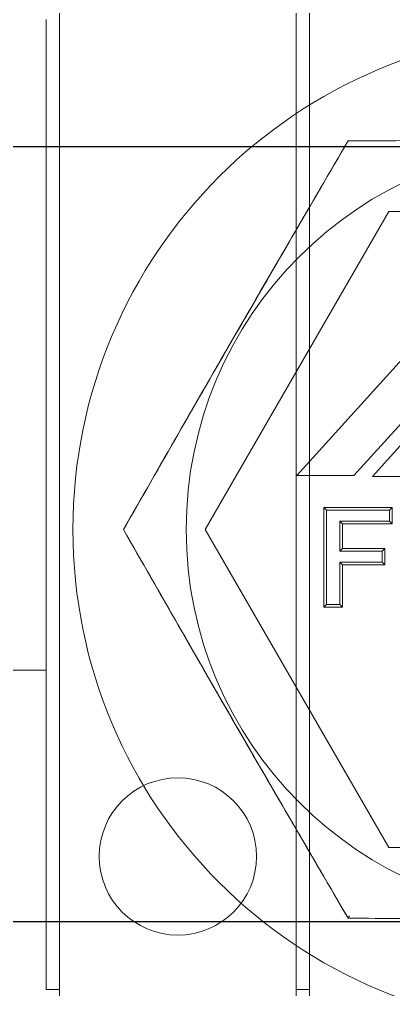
# Model space of a CAD drawing. Header units: inches. Extents: x -456 to 658, y -232 to 0.
# Drawn here: x -47.853 to -47.524, y -29.655 to -28.801 of the extents above; entities that cross this region are included whole.
import ezdxf

# ---------------------------------------------------------------- set-up
doc = ezdxf.new("R2010")
doc.units = ezdxf.units.IN
doc.header["$MEASUREMENT"] = 0

# ---------------------------------------------------------------- blocks, each defined once
blk = doc.blocks.new('A$C5CFD0E4D')
at = {"color": 0, "linetype": 'Continuous', "lineweight": 0}
for p, q in [((-0.16844, 0.66675), (-0.16852, 0.66689)), ((-0.27568, 0.375), (-0.13784, 0.61375)), ((-0.13784, 0.61375), (0.13784, 0.61375)), ((-0.15028, 0.41495), (-0.01956, 0.55958)), ((-0.20703, 0.41554), (-0.10645, 0.52682)), ((-0.06358, 0.52682), (-0.16416, 0.41554)), ((-0.16416, 0.41554), (-0.20703, 0.41554)), ((-0.10481, 0.41495), (-0.15028, 0.41495)), ((-0.18666, 0.39153), (-0.13548, 0.39153)), ((-0.18666, 0.31675), (-0.18666, 0.39153)), ((-0.18466, 0.38953), (-0.18666, 0.39153)), ((-0.13748, 0.38953), (-0.18466, 0.38953)), ((-0.18466, 0.38953), (-0.18466, 0.31875)), ((-0.13748, 0.38953), (-0.13548, 0.39153)), ((-0.13748, 0.38136), (-0.13748, 0.38953)), ((-0.13548, 0.39153), (-0.13548, 0.37936)), ((-0.17468, 0.38136), (-0.13748, 0.38136)), ((-0.17468, 0.35868), (-0.17468, 0.38136)), ((-0.17268, 0.37936), (-0.17468, 0.38136)), ((-0.13548, 0.37936), (-0.17268, 0.37936)), ((-0.17268, 0.37936), (-0.17268, 0.36068)), ((-0.13548, 0.37936), (-0.13748, 0.38136)), ((-0.13784, 0.13625), (-0.27568, 0.375)), ((-0.17268, 0.36068), (-0.17468, 0.35868)), ((-0.14292, 0.35868), (-0.17468, 0.35868)), ((-0.17268, 0.36068), (-0.14092, 0.36068)), ((-0.14092, 0.36068), (-0.14292, 0.35868)), ((-0.14292, 0.35051), (-0.14292, 0.35868)), ((-0.14092, 0.36068), (-0.14092, 0.34851)), ((-0.17468, 0.31875), (-0.17468, 0.35051)), ((-0.17468, 0.35051), (-0.17268, 0.34851)), ((-0.17468, 0.35051), (-0.14292, 0.35051)), ((-0.14092, 0.34851), (-0.14292, 0.35051)), ((-0.17268, 0.34851), (-0.17268, 0.31675)), ((-0.14092, 0.34851), (-0.17268, 0.34851)), ((-0.18466, 0.31875), (-0.18666, 0.31675)), ((-0.17268, 0.31675), (-0.18666, 0.31675)), ((-0.18466, 0.31875), (-0.17468, 0.31875)), ((-0.17468, 0.31875), (-0.17268, 0.31675)), ((0.13784, 0.13625), (-0.13784, 0.13625)), ((-0.16852, 0.08311), (-0.16844, 0.08325))]:
    blk.add_line(p, q, dxfattribs=at)
for radius in [0.375, 0.29]:
    blk.add_arc((0, 0.375), radius, 90, 270, dxfattribs=at)
blk.add_ellipse((-0.17236, 0.07646), major_axis=(-0.00971, -0.01682), ratio=0.000009, start_param=4.189479, end_param=4.297269, dxfattribs=at)
for points, knots in [([(-0.33704, 0.375), (-0.30985, 0.42262), (-0.28202, 0.4713), (-0.25348, 0.52073), (-0.22494, 0.57017), (-0.19613, 0.6196), (-0.16852, 0.66689)], [0, 0, 0, 0, 0.5, 0.5, 0.5, 1, 1, 1, 1]), ([(-0.33704, 0.375), (-0.32364, 0.39847), (-0.31008, 0.42221), (-0.29635, 0.44617), (-0.28224, 0.4708), (-0.26795, 0.49567), (-0.25348, 0.52073), (-0.23898, 0.54584), (-0.22434, 0.57108), (-0.2099, 0.59591), (-0.1959, 0.61997), (-0.18211, 0.64361), (-0.16852, 0.66689)], [0, 0, 0, 0, 0.24649, 0.24649, 0.24649, 0.5, 0.5, 0.5, 0.75393, 0.75393, 0.75393, 1, 1, 1, 1]), ([(-0.16852, 0.66689), (-0.14155, 0.66702), (-0.11424, 0.66714), (-0.08664, 0.66723), (-0.05807, 0.66733), (-0.02918, 0.66739), (0, 0.66739)], [0, 0, 0, 0, 0.491259, 0.491259, 0.491259, 1, 1, 1, 1]), ([(-0.16852, 0.08311), (-0.19616, 0.13047), (-0.22441, 0.17892), (-0.25295, 0.22835), (-0.28149, 0.27778), (-0.30989, 0.32745), (-0.33704, 0.375)], [0, 0, 0, 0, 0.5, 0.5, 0.5, 1, 1, 1, 1]), ([(-0.16852, 0.08311), (-0.18215, 0.10646), (-0.19592, 0.13007), (-0.20981, 0.15393), (-0.22409, 0.17848), (-0.23848, 0.20328), (-0.25295, 0.22835), (-0.26744, 0.25345), (-0.28198, 0.27875), (-0.29626, 0.30368), (-0.3101, 0.32783), (-0.32368, 0.3516), (-0.33704, 0.375)], [0, 0, 0, 0, 0.24649, 0.24649, 0.24649, 0.5, 0.5, 0.5, 0.75393, 0.75393, 0.75393, 1, 1, 1, 1]), ([(0, 0.08261), (-0.02891, 0.08261), (-0.05786, 0.08267), (-0.08639, 0.08277), (-0.11419, 0.08286), (-0.14157, 0.08298), (-0.16852, 0.08311)], [0, 0, 0, 0, 0.506423, 0.506423, 0.506423, 1, 1, 1, 1])]:
    blk.add_open_spline(points, degree=3, knots=knots, dxfattribs=at)
for points in [[(-0.16852, 0.66689), (-0.11361, 0.66715), (-0.05735, 0.66739), (0, 0.66739)], [(0, 0.08261), (-0.05709, 0.08261), (-0.11391, 0.08285), (-0.16852, 0.08311)]]:
    blk.add_open_spline(points, degree=3, dxfattribs=at)
blk = doc.blocks.new('ironridge flashfoot front view')
at = {"color": 0, "linetype": 'Continuous', "lineweight": 0}
for p, q in [((7330.73321, 2676.62376), (7330.73321, 2678.13218)), ((7330.73321, 2676.62376), (7330.73321, 2678.13218)), ((7330.72149, 2678.11815), (7330.72149, 2676.62376)), ((7330.72149, 2676.62376), (7330.72149, 2678.11815)), ((7330.51333, 2677.73784), (7330.51333, 2676.62376)), ((7330.51333, 2677.73784), (7330.51333, 2676.62376)), ((7330.5016, 2677.47825), (7330.5016, 2677.46809)), ((7330.5016, 2677.45794), (7330.5016, 2677.47825)), ((7330.5016, 2677.46809), (7330.5016, 2677.45794)), ((7330.5016, 2677.45794), (7330.5016, 2677.44307)), ((7330.5016, 2677.45794), (7330.5016, 2677.44307)), ((7330.5016, 2677.44307), (7330.5016, 2677.43291)), ((7330.5016, 2677.44307), (7330.5016, 2677.42275)), ((7330.5016, 2677.43291), (7330.5016, 2677.42275)), ((7330.5016, 2677.42275), (7330.5016, 2677.40789)), ((7330.5016, 2677.42275), (7330.5016, 2677.40789)), ((7330.5016, 2677.40789), (7330.5016, 2677.39773)), ((7330.5016, 2677.38757), (7330.5016, 2677.40789)), ((7330.5016, 2677.39773), (7330.5016, 2677.38757)), ((7330.5016, 2677.38757), (7330.5016, 2677.3727)), ((7330.5016, 2677.38757), (7330.5016, 2677.3727)), ((7330.5016, 2677.3727), (7330.5016, 2677.36255)), ((7330.5016, 2677.3727), (7330.5016, 2677.35239)), ((7330.5016, 2677.36255), (7330.5016, 2677.35239)), ((7330.5016, 2677.35239), (7330.5016, 2677.33752)), ((7330.5016, 2677.35239), (7330.5016, 2677.33752)), ((7330.5016, 2677.33752), (7330.5016, 2677.32737)), ((7330.5016, 2677.31721), (7330.5016, 2677.33752)), ((7330.5016, 2677.32737), (7330.5016, 2677.31721)), ((7330.5016, 2677.31721), (7330.5016, 2677.30234)), ((7330.5016, 2677.31721), (7330.5016, 2677.30234)), ((7330.5016, 2677.30234), (7330.5016, 2677.29218)), ((7330.5016, 2677.30234), (7330.5016, 2677.28203)), ((7330.5016, 2677.29218), (7330.5016, 2677.28203)), ((7330.5016, 2677.28203), (7330.5016, 2677.26716)), ((7330.5016, 2677.28203), (7330.5016, 2677.26716)), ((7330.5016, 2677.26716), (7330.5016, 2677.257)), ((7330.5016, 2677.24685), (7330.5016, 2677.26716)), ((7330.5016, 2677.257), (7330.5016, 2677.24685)), ((7330.5016, 2677.24685), (7330.5016, 2677.23198)), ((7330.5016, 2677.24685), (7330.5016, 2677.23198)), ((7330.5016, 2677.23198), (7330.5016, 2677.22182)), ((7330.5016, 2677.23198), (7330.5016, 2677.21166)), ((7330.5016, 2677.22182), (7330.5016, 2677.21166)), ((7330.5016, 2677.21166), (7330.5016, 2677.1968)), ((7330.5016, 2677.21166), (7330.5016, 2677.1968)), ((7330.5016, 2677.1968), (7330.5016, 2677.18664)), ((7330.5016, 2677.17648), (7330.5016, 2677.1968)), ((7330.5016, 2677.18664), (7330.5016, 2677.17648)), ((7330.5016, 2677.17648), (7330.5016, 2677.16161)), ((7330.5016, 2677.17648), (7330.5016, 2677.16161)), ((7330.5016, 2677.16161), (7330.5016, 2677.15146)), ((7330.5016, 2677.16161), (7330.5016, 2677.1413)), ((7330.5016, 2677.15146), (7330.5016, 2677.1413)), ((7330.5016, 2677.1413), (7330.5016, 2677.12643)), ((7330.5016, 2677.1413), (7330.5016, 2677.12643)), ((7330.5016, 2677.12643), (7330.5016, 2677.11628)), ((7330.5016, 2677.10612), (7330.5016, 2677.12643)), ((7330.5016, 2677.11628), (7330.5016, 2677.10612)), ((7330.5016, 2677.10612), (7330.5016, 2677.09125)), ((7330.5016, 2677.10612), (7330.5016, 2677.09125)), ((7330.5016, 2677.09125), (7330.5016, 2677.08109)), ((7330.5016, 2677.09125), (7330.5016, 2677.07094)), ((7330.5016, 2677.08109), (7330.5016, 2677.07094)), ((7330.5016, 2677.07094), (7330.5016, 2677.05607)), ((7330.5016, 2677.07094), (7330.5016, 2677.05607)), ((7330.5016, 2677.05607), (7330.5016, 2677.04591)), ((7330.5016, 2677.03576), (7330.5016, 2677.05607)), ((7330.5016, 2677.04591), (7330.5016, 2677.03576)), ((7330.5016, 2677.03576), (7330.5016, 2677.02089)), ((7330.5016, 2677.03576), (7330.5016, 2677.02089)), ((7330.5016, 2677.02089), (7330.5016, 2677.01073)), ((7330.5016, 2677.02089), (7330.5016, 2677.00058)), ((7330.5016, 2677.01073), (7330.5016, 2677.00058)), ((7330.5016, 2677.00058), (7330.5016, 2676.98571)), ((7330.5016, 2677.00058), (7330.5016, 2676.98571)), ((7330.5016, 2676.98571), (7330.5016, 2676.97555)), ((7330.5016, 2676.96539), (7330.5016, 2676.98571)), ((7330.5016, 2676.97555), (7330.5016, 2676.96539)), ((7330.5016, 2676.96539), (7330.5016, 2676.95052)), ((7330.5016, 2676.96539), (7330.5016, 2676.95052)), ((7330.5016, 2676.95052), (7330.5016, 2676.94037)), ((7330.5016, 2676.95052), (7330.5016, 2676.93021)), ((7330.5016, 2676.94037), (7330.5016, 2676.93021)), ((7330.5016, 2676.93021), (7330.5016, 2676.91534)), ((7330.5016, 2676.93021), (7330.5016, 2676.91534)), ((7330.5016, 2676.91534), (7330.5016, 2676.90519)), ((7330.5016, 2676.89503), (7330.5016, 2676.91534)), ((7330.5016, 2676.90519), (7330.02231, 2676.90519)), ((7330.02231, 2676.90519), (7330.5016, 2676.90519)), ((7330.5016, 2676.90519), (7330.5016, 2676.89503)), ((7330.5016, 2676.89503), (7330.5016, 2676.88016)), ((7330.5016, 2676.89503), (7330.5016, 2676.88016)), ((7330.5016, 2676.88016), (7330.5016, 2676.87)), ((7330.5016, 2676.88016), (7330.5016, 2676.85985)), ((7330.5016, 2676.87), (7330.5016, 2676.85985)), ((7330.5016, 2676.85985), (7330.5016, 2676.84498)), ((7330.5016, 2676.85985), (7330.5016, 2676.84498)), ((7330.5016, 2676.84498), (7330.5016, 2676.83482)), ((7330.5016, 2676.82467), (7330.5016, 2676.84498)), ((7330.5016, 2676.83482), (7330.5016, 2676.82467)), ((7330.5016, 2676.82467), (7330.5016, 2676.8098)), ((7330.5016, 2676.82467), (7330.5016, 2676.8098)), ((7330.5016, 2676.8098), (7330.5016, 2676.79964)), ((7330.5016, 2676.8098), (7330.5016, 2676.78949)), ((7330.5016, 2676.79964), (7330.5016, 2676.78949)), ((7330.5016, 2676.78949), (7330.5016, 2676.77462)), ((7330.5016, 2676.78949), (7330.5016, 2676.77462)), ((7330.5016, 2676.77462), (7330.5016, 2676.76446)), ((7330.5016, 2676.7543), (7330.5016, 2676.77462)), ((7330.5016, 2676.76446), (7330.5016, 2676.7543)), ((7330.5016, 2676.7543), (7330.5016, 2676.73943)), ((7330.5016, 2676.7543), (7330.5016, 2676.73943)), ((7330.5016, 2676.73943), (7330.5016, 2676.72928)), ((7330.5016, 2676.73943), (7330.5016, 2676.71912)), ((7330.5016, 2676.72928), (7330.5016, 2676.71912)), ((7330.5016, 2676.71912), (7330.5016, 2676.70425)), ((7330.5016, 2676.71912), (7330.5016, 2676.70425)), ((7330.5016, 2676.70425), (7330.5016, 2676.6941)), ((7330.5016, 2676.68394), (7330.5016, 2676.70425)), ((7330.5016, 2676.6941), (7330.5016, 2676.68394)), ((7330.5016, 2676.68394), (7330.5016, 2676.66907)), ((7330.5016, 2676.68394), (7330.5016, 2676.66907)), ((7330.5016, 2676.66907), (7330.5016, 2676.65892)), ((7330.5016, 2676.66907), (7330.5016, 2676.64876)), ((7330.5016, 2676.65892), (7330.5016, 2676.64876)), ((7330.5016, 2676.64876), (7330.5016, 2676.63389)), ((7330.5016, 2676.64876), (7330.5016, 2676.63389)), ((7330.5016, 2676.63389), (7330.5016, 2676.62373)), ((7330.5016, 2676.62376), (7330.5016, 2676.63389)), ((7330.51333, 2676.62376), (7330.5016, 2676.62376)), ((7330.5016, 2676.62376), (7330.51333, 2676.62376)), ((7330.73321, 2676.62376), (7330.72149, 2676.62376)), ((7330.72149, 2676.62376), (7330.73321, 2676.62376))]:
    blk.add_line(p, q, dxfattribs=at)
at = {"color": 0, "linetype": 'Continuous', "lineweight": 0, "extrusion": (0, 0, -1)}
blk.add_circle((-7330.61741, 2676.74103), 0.06926, dxfattribs=at)
for centre, radius, start, end in [((-7330.61741, 2676.74103), 0.06926, 0, 180), ((-7330.61741, 2676.74103), 0.06926, 180, 0), ((-7330.96483, 2676.62376), 0.24334, 180, 0), ((-7330.96483, 2676.62376), 0.23161, 180, 0), ((-7330.96483, 2676.62376), 0.23161, 180, 0)]:
    blk.add_arc(centre, radius, start, end, dxfattribs=at)
at = {"color": 0, "linetype": 'Continuous', "lineweight": 0}
for radius in [0.4515, 0.4515, 0.24334]:
    blk.add_arc((7330.96483, 2676.62376), radius, 180, 0, dxfattribs=at)
at = {"xscale": 1.172720215922131, "yscale": 1.172720215922131, "zscale": 1.172720215922131}
blk.add_blockref('A$C5CFD0E4D', (7330.96483, 2676.58917), dxfattribs=at)

msp = doc.modelspace()

# ---------------------------------------------------------------- linework, layer by layer
for points in [[(0.06297, -28.91307), (-219.29988, -28.91307)], [(0.06407, -29.59547), (-219.29879, -29.59547)]]:
    msp.add_lwpolyline(points)

# ---------------------------------------------------------------- block references
msp.add_blockref('ironridge flashfoot front view', (-7378.33111, -2706.27899))

doc.saveas('drawing.dxf')
